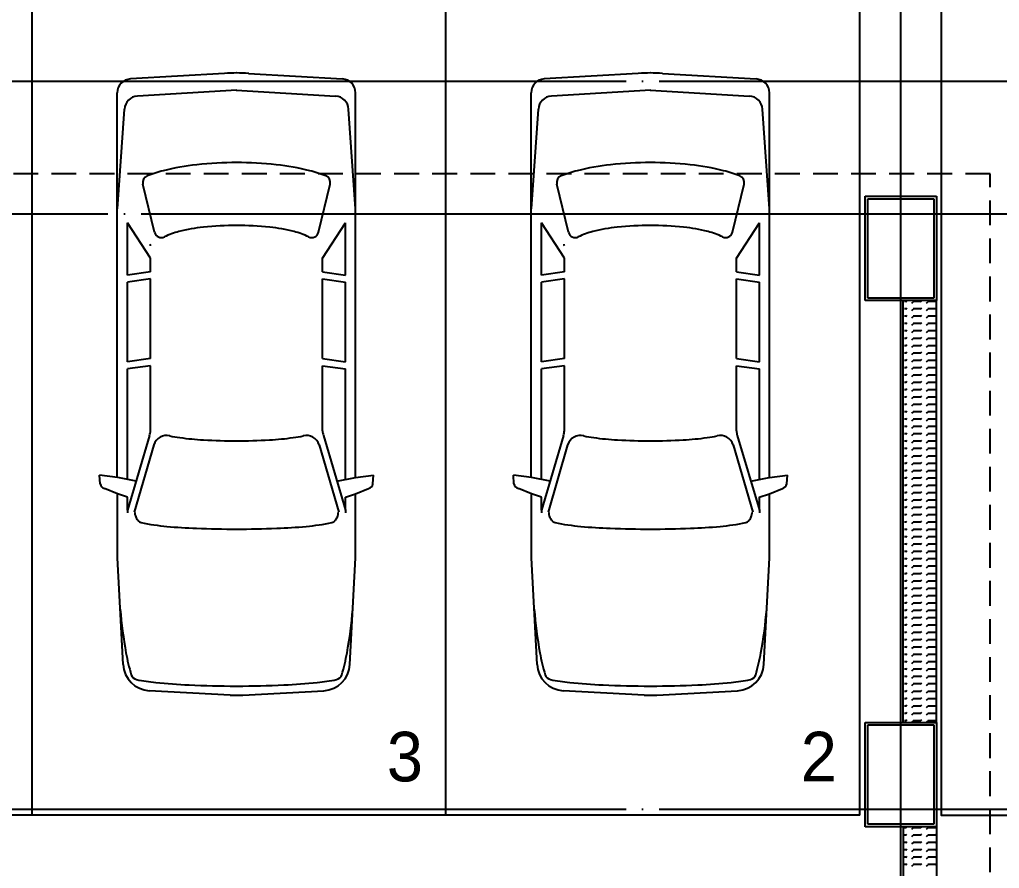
# Model space of a CAD drawing. Header units: millimetres. Extents: x 5537433 to 5830173, y -900794 to -778623.
# Drawn here: x 5556082 to 5562000, y -818173 to -813043 of the extents above; entities that cross this region are included whole.
import ezdxf

# ---------------------------------------------------------------- set-up
doc = ezdxf.new("R2010")
doc.units = ezdxf.units.MM
doc.header["$LTSCALE"] = 100
doc.linetypes.add('CEN', pattern=[62, 60, -1, 0, -1])
doc.linetypes.add('HID', pattern=[2.3, 1.5, -0.8])
doc.layers.get('0').update_dxf_attribs({"linetype": 'CONTINUOUS'})
for name, color, linetype in [('60', 60, 'CONTINUOUS'), ('CEN', 1, 'CEN'), ('COL', 2, 'CONTINUOUS'), ('ETC', 6, 'CONTINUOUS'), ('FIN', 9, 'CONTINUOUS'), ('HAT', 8, 'CONTINUOUS')]:
    doc.layers.add(name, color=color, linetype=linetype)
doc.styles.add('title', font='')
doc.styles.get('title').set_extended_font_data('Gulim')

# ---------------------------------------------------------------- blocks, each defined once
blk = doc.blocks.new('1P-E102')
at = {"color": 0}
for p, q in [((1597.3, 1053.3), (1662.7, 1057.6)), ((1644, 921), (1662.7, 1057.6)), ((1522.3, 921), (1560.5, 1019.6)), ((233, 879.1), (1038.5, 921)), ((1038.5, 921), (1522.3, 921)), ((1495.7, 845.1), (1522.3, 921.1)), ((1617, 780.8), (1643.8, 920.2)), ((1644, 923), (4551.3, 923)), ((3675.9, 921), (4428.3, 869.3)), ((1399, 845.3), (1379.1, 845.3)), ((1398.2, 845.4), (1495.8, 845.4)), ((1962.5, 679), (1398.3, 845.2)), ((1629.2, 845.4), (2464.7, 845.4)), ((2489.7, 672.7), (2464.7, 845.4)), ((2543, 672.7), (2518.1, 845.4)), ((2518.1, 845.4), (3120.1, 845.4)), ((3145.1, 672.7), (3120.1, 845.4)), ((3198.4, 672.7), (3173.5, 845.4)), ((3173.5, 845.4), (3569.8, 845.4)), ((3301.5, 672.7), (3569.8, 845.4)), ((4698.2, 114.8), (4656.1, 824.3)), ((1892.4, 648.1), (1381.7, 795.1)), ((4571, 20.8), (4526.5, 770.2)), ((1, 71.3), (33.2, 681.5)), ((1998.4, 672.7), (2489.7, 672.7)), ((2543, 672.7), (3145.1, 672.7)), ((3198.4, 672.7), (3301.5, 672.7)), ((3497.9, 641.8), (3862.3, 729.7)), ((4571, 25.3), (4526.5, -724.1)), ((1, -25.2), (33.2, -635.5)), ((4698.2, -68.7), (4656.2, -776.2)), ((1892.4, -602.1), (1381.7, -749.1)), ((1962.5, -632.9), (1398.3, -799.2)), ((1998.4, -626.7), (2489.7, -626.7)), ((2489.7, -626.7), (2464.7, -799.3)), ((2543, -626.7), (2518.1, -799.3)), ((2543, -626.7), (3145.1, -626.7)), ((3145.1, -626.7), (3120.1, -799.3)), ((3198.4, -626.7), (3173.5, -799.3)), ((3198.4, -626.7), (3301.5, -626.7)), ((3301.5, -626.7), (3569.8, -799.3)), ((3497.9, -595.8), (3862.3, -683.7)), ((1617, -734.7), (1643.8, -874.2)), ((1399, -799.2), (1379.1, -799.2)), ((1398.2, -799.3), (1495.8, -799.3)), ((1495.7, -799), (1522.3, -875.1)), ((1629.2, -799.3), (2464.7, -799.3)), ((2518.1, -799.3), (3120.1, -799.3)), ((3173.5, -799.3), (3569.8, -799.3)), ((233, -833), (1038.5, -875)), ((1038.5, -875), (1522.3, -875)), ((1522.3, -875), (1560.5, -973.6)), ((1644, -875), (4551.4, -875)), ((1644, -875), (1662.7, -1011.6)), ((3675.9, -875), (4428.3, -823.2)), ((1597.3, -1007.3), (1662.7, -1011.6))]:
    blk.add_line(p, q, dxfattribs=at)
for centre, radius, start, end in [((1610.3, 1002.1), 52.8, 104.23146, 160.67451), ((955.5, -2700.1), 3613.8, 94.84808, 100.11946), ((4551.3, 818), 105, 3.39801, 90), ((244, 668.1), 211.2, 92.98146, 176.37852), ((170, 767.4), 52.8, 106.74446, 168.77996), ((579.6, -594.2), 1474.6, 100.11946, 106.74446), ((4421, 763.9), 105.6, 3.39801, 86.06578), ((1721.6, 459.6), 1634.7, 168.77996, 173.92251), ((2952.9, 395.8), 1684.5, 168.0928, 174.80557), ((1346, 734.7), 42.2, 129.25741, 168.0928), ((1391.2, 679.4), 113.6, 123.46245, 129.25741), ((1391.2, 679.4), 113.6, 108.97193, 123.46245), ((1379.7, 712.8), 78.3, 91.5011, 108.97193), ((1379, 738.1), 52.9, 88.48322, 91.5011), ((1998.4, 778.3), 105.6, 250.15703, 270), ((3394.6, 725.5), 52.8, 270, 283.56317), ((3874.7, 678.4), 52.8, 21.21634, 103.56317), ((2926.4, 310.3), 1070, 14.36141, 21.21634), ((4143.2, 201.7), 4069.9, 173.92251, 177.47477), ((1856.5, 548.8), 105.6, 347.61248, 70.15703), ((3510.2, 590.5), 52.8, 103.56317, 205.6375), ((5455.9, 168.3), 4197.8, 174.80557, 177.8435), ((2888.9, 322.1), 951.4, 167.61248, 172.17939), ((2926.4, 310.3), 594.8, 14.36141, 25.6375), ((2249.6, 137), 1768.6, 6.05386, 14.36141), ((4200, 142), 2274.8, 172.17939, 176.74384), ((2249.6, 137), 1293.4, 6.05386, 14.36141), ((8121.8, 26.3), 8052.4, 177.47477, 180), ((9584.8, 12.8), 8329.6, 177.8435, 179.94512), ((1162, 21.6), 2862.3, 360, 6.05386), ((6339.7, 20.3), 4418, 176.74384, 179.99321), ((1162, 21.6), 2387.1, 0, 6.05386), ((3117, 20.9), 1584, 359.99607, 3.39801), ((950.1, 21.2), 950.4, 176.98145, 180.0271), ((950.1, 24.8), 950.4, 179.9729, 183.01855), ((8121.8, 26.3), 8052.4, 180, 180.03903), ((8121.8, 19.8), 8052.4, 180, 182.52523), ((9584.8, 33.2), 8329.6, 180.05488, 182.1565), ((6339.7, 25.8), 4418, 180.00679, 183.25616), ((1162, 24.4), 2387.1, 353.94614, 360), ((1162, 21.6), 2387.1, 359.97888, 0), ((1162, 24.4), 2862.3, 353.94614, 0), ((1162, 21.6), 2862.3, 359.97888, 0), ((3117, 25.1), 1584, 356.60199, 0.00393), ((5455.9, -122.2), 4197.8, 182.1565, 185.19443), ((4200, -96), 2274.8, 183.25616, 187.82061), ((2249.6, -90.9), 1293.4, 345.63859, 353.94614), ((2249.6, -90.9), 1768.6, 345.63859, 353.94614), ((4143.2, -155.7), 4069.9, 182.52523, 186.07749), ((2888.9, -276), 951.4, 187.82061, 192.38752), ((2926.4, -264.2), 594.8, 334.3625, 345.63859), ((2952.9, -349.8), 1684.5, 185.19443, 191.9072), ((1856.5, -502.8), 105.6, 289.84297, 12.38752), ((1721.6, -413.5), 1634.7, 186.07749, 191.22004), ((3510.2, -544.4), 52.8, 154.3625, 256.43683), ((2926.4, -264.2), 1070, 338.78366, 345.63859), ((244, -622.1), 211.2, 183.62148, 267.01854), ((1998.4, -732.3), 105.6, 90, 109.84297), ((3874.7, -632.3), 52.8, 256.43683, 338.78366), ((170, -721.3), 52.8, 191.22004, 253.25554), ((1346, -688.6), 42.2, 191.9072, 230.74259), ((1391.2, -633.4), 113.6, 230.74259, 236.53755), ((1391.2, -633.4), 113.6, 236.53755, 251.02807), ((4421, -717.9), 105.6, 273.93422, 356.60199), ((579.6, 640.2), 1474.6, 253.25554, 259.88054), ((955.5, 2746.1), 3613.8, 259.88054, 265.15192), ((1379.7, -666.7), 78.3, 251.02807, 268.4989), ((1379, -692.1), 52.9, 268.4989, 271.51678), ((4551.4, -770), 105, 270, 356.60199), ((1610.3, -956.1), 52.8, 199.32549, 255.76854)]:
    blk.add_arc(centre, radius, start, end, dxfattribs=at)

msp = doc.modelspace()

# ---------------------------------------------------------------- linework, layer by layer
for p, q in [((5556157.3, -817851.3), (5556157.3, -812851.3)), ((5558657.3, -817851.3), (5558657.3, -812851.3)), ((5561157.3, -817851.3), (5561157.3, -812851.3)), ((5561157.3, -817851.3), (5553657.3, -817851.3))]:
    msp.add_line(p, q)
msp.add_lwpolyline([(5564148.2, -812851.3), (5561648.2, -812851.3), (5561648.2, -817851.3), (5564148.2, -817851.3)], close=True)
at = {"layer": 'CEN'}
for p, q in [((5561404.8, -824975.8), (5561404.8, -809189.1)), ((5541345.3, -813415.8), (5565002.1, -813415.8)), ((5550615.9, -814215.8), (5565002.1, -814215.8)), ((5541345.3, -817815.8), (5565002.1, -817815.8))]:
    msp.add_line(p, q, dxfattribs=at)
at = {"layer": 'COL'}
for p, q in [((5561204.8, -814125.8), (5561604.8, -814125.8)), ((5561204.8, -814725.8), (5561204.8, -814125.8)), ((5561604.8, -814125.8), (5561604.8, -814725.8)), ((5561604.8, -814725.8), (5561204.8, -814725.8)), ((5561204.8, -817305.8), (5561604.8, -817305.8)), ((5561204.8, -817905.8), (5561204.8, -817305.8)), ((5561604.8, -817305.8), (5561604.8, -817905.8)), ((5561604.8, -817905.8), (5561204.8, -817905.8))]:
    msp.add_line(p, q, dxfattribs=at)
at = {"layer": 'FIN', "linetype": 'HID'}
for p, q in [((5561944.8, -813975.8), (5553629.8, -813975.8)), ((5561944.8, -823255.8), (5561944.8, -813975.8))]:
    msp.add_line(p, q, dxfattribs=at)
at = {"layer": 'FIN'}
for p, q in [((5561189.8, -814110.8), (5561619.8, -814110.8)), ((5561189.8, -814740.8), (5561189.8, -814110.8)), ((5561619.8, -814110.8), (5561619.8, -814740.8)), ((5561619.8, -814740.8), (5561189.8, -814740.8)), ((5561419.8, -817290.8), (5561419.8, -814740.8)), ((5561619.8, -817290.8), (5561619.8, -814740.8)), ((5561189.8, -817290.8), (5561619.8, -817290.8)), ((5561189.8, -817920.8), (5561189.8, -817290.8)), ((5561619.8, -817290.8), (5561619.8, -817920.8)), ((5561619.8, -817920.8), (5561189.8, -817920.8)), ((5561419.8, -817920.8), (5561419.8, -822490.8)), ((5561619.8, -817920.8), (5561619.8, -822490.8))]:
    msp.add_line(p, q, dxfattribs=at)
at = {"layer": 'HAT'}
for p, q in [((5561427.5, -814744.9), (5561434.5, -814744.9)), ((5561434.1, -814747.8), (5561442, -814740)), ((5561470.7, -814755.7), (5561478.6, -814747.8)), ((5561479, -814744.9), (5561523.4, -814744.9)), ((5561523, -814747.8), (5561530.9, -814740)), ((5561559.6, -814755.7), (5561567.5, -814747.8)), ((5561567.9, -814744.9), (5561612.3, -814744.9)), ((5561611.9, -814747.8), (5561619.8, -814740)), ((5561427.5, -814789.4), (5561434.5, -814789.4)), ((5561427.5, -814833.8), (5561434.5, -814833.8)), ((5561434.1, -814792.3), (5561442, -814784.4)), ((5561434.1, -814836.7), (5561442, -814828.9)), ((5561470.7, -814800.1), (5561478.6, -814792.3)), ((5561479, -814789.4), (5561523.4, -814789.4)), ((5561479, -814833.8), (5561523.4, -814833.8)), ((5561523, -814792.3), (5561530.9, -814784.4)), ((5561523, -814836.7), (5561530.9, -814828.9)), ((5561559.6, -814800.1), (5561567.5, -814792.3)), ((5561567.9, -814789.4), (5561612.3, -814789.4)), ((5561567.9, -814833.8), (5561612.3, -814833.8)), ((5561611.9, -814792.3), (5561619.8, -814784.4)), ((5561611.9, -814836.7), (5561619.8, -814828.9)), ((5561427.5, -814878.3), (5561434.5, -814878.3)), ((5561434.1, -814881.2), (5561442, -814873.3)), ((5561470.7, -814844.6), (5561478.6, -814836.7)), ((5561470.7, -814889), (5561478.6, -814881.2)), ((5561479, -814878.3), (5561523.4, -814878.3)), ((5561523, -814881.2), (5561530.9, -814873.3)), ((5561559.6, -814844.6), (5561567.5, -814836.7)), ((5561559.6, -814889), (5561567.5, -814881.2)), ((5561567.9, -814878.3), (5561612.3, -814878.3)), ((5561611.9, -814881.2), (5561619.8, -814873.3)), ((5561427.5, -814922.7), (5561434.5, -814922.7)), ((5561434.1, -814925.6), (5561442, -814917.8)), ((5561470.7, -814933.5), (5561478.6, -814925.6)), ((5561479, -814922.7), (5561523.4, -814922.7)), ((5561523, -814925.6), (5561530.9, -814917.8)), ((5561559.6, -814933.5), (5561567.5, -814925.6)), ((5561567.9, -814922.7), (5561612.3, -814922.7)), ((5561611.9, -814925.6), (5561619.8, -814917.8)), ((5561427.5, -814967.2), (5561434.5, -814967.2)), ((5561427.5, -815011.6), (5561434.5, -815011.6)), ((5561434.1, -814970.1), (5561442, -814962.2)), ((5561434.1, -815014.5), (5561442, -815006.7)), ((5561470.7, -814977.9), (5561478.6, -814970.1)), ((5561479, -814967.2), (5561523.4, -814967.2)), ((5561479, -815011.6), (5561523.4, -815011.6)), ((5561523, -814970.1), (5561530.9, -814962.2)), ((5561523, -815014.5), (5561530.9, -815006.7)), ((5561559.6, -814977.9), (5561567.5, -814970.1)), ((5561567.9, -814967.2), (5561612.3, -814967.2)), ((5561567.9, -815011.6), (5561612.3, -815011.6)), ((5561611.9, -814970.1), (5561619.8, -814962.2)), ((5561611.9, -815014.5), (5561619.8, -815006.7)), ((5561427.5, -815056.1), (5561434.5, -815056.1)), ((5561434.1, -815059), (5561442, -815051.1)), ((5561470.7, -815022.4), (5561478.6, -815014.5)), ((5561470.7, -815066.8), (5561478.6, -815059)), ((5561479, -815056.1), (5561523.4, -815056.1)), ((5561523, -815059), (5561530.9, -815051.1)), ((5561559.6, -815022.4), (5561567.5, -815014.5)), ((5561559.6, -815066.8), (5561567.5, -815059)), ((5561567.9, -815056.1), (5561612.3, -815056.1)), ((5561611.9, -815059), (5561619.8, -815051.1)), ((5561427.5, -815100.5), (5561434.5, -815100.5)), ((5561434.1, -815103.4), (5561442, -815095.6)), ((5561470.7, -815111.3), (5561478.6, -815103.4)), ((5561479, -815100.5), (5561523.4, -815100.5)), ((5561523, -815103.4), (5561530.9, -815095.6)), ((5561559.6, -815111.3), (5561567.5, -815103.4)), ((5561567.9, -815100.5), (5561612.3, -815100.5)), ((5561611.9, -815103.4), (5561619.8, -815095.6)), ((5561427.5, -815145), (5561434.5, -815145)), ((5561427.5, -815189.4), (5561434.5, -815189.4)), ((5561434.1, -815147.9), (5561442, -815140)), ((5561434.1, -815192.3), (5561442, -815184.5)), ((5561470.7, -815155.7), (5561478.6, -815147.9)), ((5561479, -815145), (5561523.4, -815145)), ((5561479, -815189.4), (5561523.4, -815189.4)), ((5561523, -815147.9), (5561530.9, -815140)), ((5561523, -815192.3), (5561530.9, -815184.5)), ((5561559.6, -815155.7), (5561567.5, -815147.9)), ((5561567.9, -815145), (5561612.3, -815145)), ((5561567.9, -815189.4), (5561612.3, -815189.4)), ((5561611.9, -815147.9), (5561619.8, -815140)), ((5561611.9, -815192.3), (5561619.8, -815184.5)), ((5561427.5, -815233.9), (5561434.5, -815233.9)), ((5561434.1, -815236.8), (5561442, -815228.9)), ((5561470.7, -815200.2), (5561478.6, -815192.3)), ((5561470.7, -815244.6), (5561478.6, -815236.8)), ((5561479, -815233.9), (5561523.4, -815233.9)), ((5561523, -815236.8), (5561530.9, -815228.9)), ((5561559.6, -815200.2), (5561567.5, -815192.3)), ((5561559.6, -815244.6), (5561567.5, -815236.8)), ((5561567.9, -815233.9), (5561612.3, -815233.9)), ((5561611.9, -815236.8), (5561619.8, -815228.9)), ((5561427.5, -815278.3), (5561434.5, -815278.3)), ((5561434.1, -815281.2), (5561442, -815273.4)), ((5561470.7, -815289.1), (5561478.6, -815281.2)), ((5561479, -815278.3), (5561523.4, -815278.3)), ((5561523, -815281.2), (5561530.9, -815273.4)), ((5561559.6, -815289.1), (5561567.5, -815281.2)), ((5561567.9, -815278.3), (5561612.3, -815278.3)), ((5561611.9, -815281.2), (5561619.8, -815273.4)), ((5561427.5, -815322.8), (5561434.5, -815322.8)), ((5561427.5, -815367.2), (5561434.5, -815367.2)), ((5561434.1, -815325.7), (5561442, -815317.8)), ((5561434.1, -815370.1), (5561442, -815362.3)), ((5561470.7, -815333.5), (5561478.6, -815325.7)), ((5561479, -815322.8), (5561523.4, -815322.8)), ((5561479, -815367.2), (5561523.4, -815367.2)), ((5561523, -815325.7), (5561530.9, -815317.8)), ((5561523, -815370.1), (5561530.9, -815362.3)), ((5561559.6, -815333.5), (5561567.5, -815325.7)), ((5561567.9, -815322.8), (5561612.3, -815322.8)), ((5561567.9, -815367.2), (5561612.3, -815367.2)), ((5561611.9, -815325.7), (5561619.8, -815317.8)), ((5561611.9, -815370.1), (5561619.8, -815362.3)), ((5561427.5, -815411.7), (5561434.5, -815411.7)), ((5561434.1, -815414.6), (5561442, -815406.7)), ((5561470.7, -815378), (5561478.6, -815370.1)), ((5561470.7, -815422.4), (5561478.6, -815414.6)), ((5561479, -815411.7), (5561523.4, -815411.7)), ((5561523, -815414.6), (5561530.9, -815406.7)), ((5561559.6, -815378), (5561567.5, -815370.1)), ((5561559.6, -815422.4), (5561567.5, -815414.6)), ((5561567.9, -815411.7), (5561612.3, -815411.7)), ((5561611.9, -815414.6), (5561619.8, -815406.7)), ((5561427.5, -815456.1), (5561434.5, -815456.1)), ((5561434.1, -815459), (5561442, -815451.2)), ((5561470.7, -815466.9), (5561478.6, -815459)), ((5561479, -815456.1), (5561523.4, -815456.1)), ((5561523, -815459), (5561530.9, -815451.2)), ((5561559.6, -815466.9), (5561567.5, -815459)), ((5561567.9, -815456.1), (5561612.3, -815456.1)), ((5561611.9, -815459), (5561619.8, -815451.2)), ((5561427.5, -815500.6), (5561434.5, -815500.6)), ((5561427.5, -815545), (5561434.5, -815545)), ((5561434.1, -815503.5), (5561442, -815495.6)), ((5561434.1, -815547.9), (5561442, -815540.1)), ((5561470.7, -815511.3), (5561478.6, -815503.5)), ((5561479, -815500.6), (5561523.4, -815500.6)), ((5561479, -815545), (5561523.4, -815545)), ((5561523, -815503.5), (5561530.9, -815495.6)), ((5561523, -815547.9), (5561530.9, -815540.1)), ((5561559.6, -815511.3), (5561567.5, -815503.5)), ((5561567.9, -815500.6), (5561612.3, -815500.6)), ((5561567.9, -815545), (5561612.3, -815545)), ((5561611.9, -815503.5), (5561619.8, -815495.6)), ((5561611.9, -815547.9), (5561619.8, -815540.1)), ((5561427.5, -815589.5), (5561434.5, -815589.5)), ((5561434.1, -815592.4), (5561442, -815584.5)), ((5561470.7, -815555.8), (5561478.6, -815547.9)), ((5561470.7, -815600.2), (5561478.6, -815592.4)), ((5561479, -815589.5), (5561523.4, -815589.5)), ((5561523, -815592.4), (5561530.9, -815584.5)), ((5561559.6, -815555.8), (5561567.5, -815547.9)), ((5561559.6, -815600.2), (5561567.5, -815592.4)), ((5561567.9, -815589.5), (5561612.3, -815589.5)), ((5561611.9, -815592.4), (5561619.8, -815584.5)), ((5561427.5, -815633.9), (5561434.5, -815633.9)), ((5561434.1, -815636.8), (5561442, -815629)), ((5561470.7, -815644.7), (5561478.6, -815636.8)), ((5561479, -815633.9), (5561523.4, -815633.9)), ((5561523, -815636.8), (5561530.9, -815629)), ((5561559.6, -815644.7), (5561567.5, -815636.8)), ((5561567.9, -815633.9), (5561612.3, -815633.9)), ((5561611.9, -815636.8), (5561619.8, -815629)), ((5561427.5, -815678.4), (5561434.5, -815678.4)), ((5561427.5, -815722.8), (5561434.5, -815722.8)), ((5561434.1, -815681.3), (5561442, -815673.4)), ((5561434.1, -815725.7), (5561442, -815717.9)), ((5561470.7, -815689.1), (5561478.6, -815681.3)), ((5561479, -815678.4), (5561523.4, -815678.4)), ((5561479, -815722.8), (5561523.4, -815722.8)), ((5561523, -815681.3), (5561530.9, -815673.4)), ((5561523, -815725.7), (5561530.9, -815717.9)), ((5561559.6, -815689.1), (5561567.5, -815681.3)), ((5561567.9, -815678.4), (5561612.3, -815678.4)), ((5561567.9, -815722.8), (5561612.3, -815722.8)), ((5561611.9, -815681.3), (5561619.8, -815673.4)), ((5561611.9, -815725.7), (5561619.8, -815717.9)), ((5561427.5, -815767.3), (5561434.5, -815767.3)), ((5561434.1, -815770.2), (5561442, -815762.3)), ((5561470.7, -815733.6), (5561478.6, -815725.7)), ((5561470.7, -815778), (5561478.6, -815770.2)), ((5561479, -815767.3), (5561523.4, -815767.3)), ((5561523, -815770.2), (5561530.9, -815762.3)), ((5561559.6, -815733.6), (5561567.5, -815725.7)), ((5561559.6, -815778), (5561567.5, -815770.2)), ((5561567.9, -815767.3), (5561612.3, -815767.3)), ((5561611.9, -815770.2), (5561619.8, -815762.3)), ((5561427.5, -815811.7), (5561434.5, -815811.7)), ((5561434.1, -815814.6), (5561442, -815806.8)), ((5561470.7, -815822.5), (5561478.6, -815814.6)), ((5561479, -815811.7), (5561523.4, -815811.7)), ((5561523, -815814.6), (5561530.9, -815806.8)), ((5561559.6, -815822.5), (5561567.5, -815814.6)), ((5561567.9, -815811.7), (5561612.3, -815811.7)), ((5561611.9, -815814.6), (5561619.8, -815806.8)), ((5561427.5, -815856.2), (5561434.5, -815856.2)), ((5561427.5, -815900.6), (5561434.5, -815900.6)), ((5561434.1, -815859.1), (5561442, -815851.2)), ((5561434.1, -815903.5), (5561442, -815895.7)), ((5561470.7, -815866.9), (5561478.6, -815859.1)), ((5561479, -815856.2), (5561523.4, -815856.2)), ((5561479, -815900.6), (5561523.4, -815900.6)), ((5561523, -815859.1), (5561530.9, -815851.2)), ((5561523, -815903.5), (5561530.9, -815895.7)), ((5561559.6, -815866.9), (5561567.5, -815859.1)), ((5561567.9, -815856.2), (5561612.3, -815856.2)), ((5561567.9, -815900.6), (5561612.3, -815900.6)), ((5561611.9, -815859.1), (5561619.8, -815851.2)), ((5561611.9, -815903.5), (5561619.8, -815895.7)), ((5561427.5, -815945.1), (5561434.5, -815945.1)), ((5561434.1, -815948), (5561442, -815940.1)), ((5561470.7, -815911.4), (5561478.6, -815903.5)), ((5561470.7, -815955.8), (5561478.6, -815948)), ((5561479, -815945.1), (5561523.4, -815945.1)), ((5561523, -815948), (5561530.9, -815940.1)), ((5561559.6, -815911.4), (5561567.5, -815903.5)), ((5561559.6, -815955.8), (5561567.5, -815948)), ((5561567.9, -815945.1), (5561612.3, -815945.1)), ((5561611.9, -815948), (5561619.8, -815940.1)), ((5561427.5, -815989.5), (5561434.5, -815989.5)), ((5561434.1, -815992.4), (5561442, -815984.6)), ((5561470.7, -816000.3), (5561478.6, -815992.4)), ((5561479, -815989.5), (5561523.4, -815989.5)), ((5561523, -815992.4), (5561530.9, -815984.6)), ((5561559.6, -816000.3), (5561567.5, -815992.4)), ((5561567.9, -815989.5), (5561612.3, -815989.5)), ((5561611.9, -815992.4), (5561619.8, -815984.6)), ((5561427.5, -816034), (5561434.5, -816034)), ((5561434.1, -816036.9), (5561442, -816029)), ((5561434.1, -816081.3), (5561442, -816073.5)), ((5561470.7, -816044.7), (5561478.6, -816036.9)), ((5561479, -816034), (5561523.4, -816034)), ((5561523, -816036.9), (5561530.9, -816029)), ((5561523, -816081.3), (5561530.9, -816073.5)), ((5561559.6, -816044.7), (5561567.5, -816036.9)), ((5561567.9, -816034), (5561612.3, -816034)), ((5561611.9, -816036.9), (5561619.8, -816029)), ((5561611.9, -816081.3), (5561619.8, -816073.5)), ((5561427.5, -816078.4), (5561434.5, -816078.4)), ((5561427.5, -816122.9), (5561434.5, -816122.9)), ((5561434.1, -816125.8), (5561442, -816117.9)), ((5561470.7, -816089.2), (5561478.6, -816081.3)), ((5561470.7, -816133.6), (5561478.6, -816125.8)), ((5561479, -816078.4), (5561523.4, -816078.4)), ((5561479, -816122.9), (5561523.4, -816122.9)), ((5561523, -816125.8), (5561530.9, -816117.9)), ((5561559.6, -816089.2), (5561567.5, -816081.3)), ((5561559.6, -816133.6), (5561567.5, -816125.8)), ((5561567.9, -816078.4), (5561612.3, -816078.4)), ((5561567.9, -816122.9), (5561612.3, -816122.9)), ((5561611.9, -816125.8), (5561619.8, -816117.9)), ((5561427.5, -816167.3), (5561434.5, -816167.3)), ((5561434.1, -816170.2), (5561442, -816162.4)), ((5561470.7, -816178.1), (5561478.6, -816170.2)), ((5561479, -816167.3), (5561523.4, -816167.3)), ((5561523, -816170.2), (5561530.9, -816162.4)), ((5561559.6, -816178.1), (5561567.5, -816170.2)), ((5561567.9, -816167.3), (5561612.3, -816167.3)), ((5561611.9, -816170.2), (5561619.8, -816162.4)), ((5561427.5, -816211.8), (5561434.5, -816211.8)), ((5561434.1, -816214.7), (5561442, -816206.8)), ((5561434.1, -816259.1), (5561442, -816251.3)), ((5561470.7, -816222.5), (5561478.6, -816214.7)), ((5561479, -816211.8), (5561523.4, -816211.8)), ((5561523, -816214.7), (5561530.9, -816206.8)), ((5561523, -816259.1), (5561530.9, -816251.3)), ((5561559.6, -816222.5), (5561567.5, -816214.7)), ((5561567.9, -816211.8), (5561612.3, -816211.8)), ((5561611.9, -816214.7), (5561619.8, -816206.8)), ((5561611.9, -816259.1), (5561619.8, -816251.3)), ((5561427.5, -816256.2), (5561434.5, -816256.2)), ((5561427.5, -816300.7), (5561434.5, -816300.7)), ((5561434.1, -816303.6), (5561442, -816295.7)), ((5561470.7, -816267), (5561478.6, -816259.1)), ((5561470.7, -816311.4), (5561478.6, -816303.6)), ((5561479, -816256.2), (5561523.4, -816256.2)), ((5561479, -816300.7), (5561523.4, -816300.7)), ((5561523, -816303.6), (5561530.9, -816295.7)), ((5561559.6, -816267), (5561567.5, -816259.1)), ((5561559.6, -816311.4), (5561567.5, -816303.6)), ((5561567.9, -816256.2), (5561612.3, -816256.2)), ((5561567.9, -816300.7), (5561612.3, -816300.7)), ((5561611.9, -816303.6), (5561619.8, -816295.7)), ((5561427.5, -816345.1), (5561434.5, -816345.1)), ((5561434.1, -816348), (5561442, -816340.2)), ((5561470.7, -816355.9), (5561478.6, -816348)), ((5561479, -816345.1), (5561523.4, -816345.1)), ((5561523, -816348), (5561530.9, -816340.2)), ((5561559.6, -816355.9), (5561567.5, -816348)), ((5561567.9, -816345.1), (5561612.3, -816345.1)), ((5561611.9, -816348), (5561619.8, -816340.2)), ((5561427.5, -816389.6), (5561434.5, -816389.6)), ((5561434.1, -816392.5), (5561442, -816384.6)), ((5561434.1, -816436.9), (5561442, -816429.1)), ((5561470.7, -816400.3), (5561478.6, -816392.5)), ((5561479, -816389.6), (5561523.4, -816389.6)), ((5561523, -816392.5), (5561530.9, -816384.6)), ((5561523, -816436.9), (5561530.9, -816429.1)), ((5561559.6, -816400.3), (5561567.5, -816392.5)), ((5561567.9, -816389.6), (5561612.3, -816389.6)), ((5561611.9, -816392.5), (5561619.8, -816384.6)), ((5561611.9, -816436.9), (5561619.8, -816429.1)), ((5561427.5, -816434), (5561434.5, -816434)), ((5561427.5, -816478.5), (5561434.5, -816478.5)), ((5561434.1, -816481.4), (5561442, -816473.5)), ((5561470.7, -816444.8), (5561478.6, -816436.9)), ((5561470.7, -816489.2), (5561478.6, -816481.4)), ((5561479, -816434), (5561523.4, -816434)), ((5561479, -816478.5), (5561523.4, -816478.5)), ((5561523, -816481.4), (5561530.9, -816473.5)), ((5561559.6, -816444.8), (5561567.5, -816436.9)), ((5561559.6, -816489.2), (5561567.5, -816481.4)), ((5561567.9, -816434), (5561612.3, -816434)), ((5561567.9, -816478.5), (5561612.3, -816478.5)), ((5561611.9, -816481.4), (5561619.8, -816473.5)), ((5561427.5, -816522.9), (5561434.5, -816522.9)), ((5561434.1, -816525.8), (5561442, -816518)), ((5561470.7, -816533.7), (5561478.6, -816525.8)), ((5561479, -816522.9), (5561523.4, -816522.9)), ((5561523, -816525.8), (5561530.9, -816518)), ((5561559.6, -816533.7), (5561567.5, -816525.8)), ((5561567.9, -816522.9), (5561612.3, -816522.9)), ((5561611.9, -816525.8), (5561619.8, -816518)), ((5561427.5, -816567.4), (5561434.5, -816567.4)), ((5561434.1, -816570.3), (5561442, -816562.4)), ((5561434.1, -816614.7), (5561442, -816606.9)), ((5561470.7, -816578.1), (5561478.6, -816570.3)), ((5561479, -816567.4), (5561523.4, -816567.4)), ((5561523, -816570.3), (5561530.9, -816562.4)), ((5561523, -816614.7), (5561530.9, -816606.9)), ((5561559.6, -816578.1), (5561567.5, -816570.3)), ((5561567.9, -816567.4), (5561612.3, -816567.4)), ((5561611.9, -816570.3), (5561619.8, -816562.4)), ((5561611.9, -816614.7), (5561619.8, -816606.9)), ((5561427.5, -816611.8), (5561434.5, -816611.8)), ((5561427.5, -816656.3), (5561434.5, -816656.3)), ((5561434.1, -816659.2), (5561442, -816651.3)), ((5561470.7, -816622.6), (5561478.6, -816614.7)), ((5561470.7, -816667), (5561478.6, -816659.2)), ((5561479, -816611.8), (5561523.4, -816611.8)), ((5561479, -816656.3), (5561523.4, -816656.3)), ((5561523, -816659.2), (5561530.9, -816651.3)), ((5561559.6, -816622.6), (5561567.5, -816614.7)), ((5561559.6, -816667), (5561567.5, -816659.2)), ((5561567.9, -816611.8), (5561612.3, -816611.8)), ((5561567.9, -816656.3), (5561612.3, -816656.3)), ((5561611.9, -816659.2), (5561619.8, -816651.3)), ((5561427.5, -816700.7), (5561434.5, -816700.7)), ((5561434.1, -816703.6), (5561442, -816695.8)), ((5561470.7, -816711.5), (5561478.6, -816703.6)), ((5561479, -816700.7), (5561523.4, -816700.7)), ((5561523, -816703.6), (5561530.9, -816695.8)), ((5561559.6, -816711.5), (5561567.5, -816703.6)), ((5561567.9, -816700.7), (5561612.3, -816700.7)), ((5561611.9, -816703.6), (5561619.8, -816695.8)), ((5561427.5, -816745.2), (5561434.5, -816745.2)), ((5561434.1, -816748.1), (5561442, -816740.2)), ((5561434.1, -816792.5), (5561442, -816784.7)), ((5561470.7, -816755.9), (5561478.6, -816748.1)), ((5561479, -816745.2), (5561523.4, -816745.2)), ((5561523, -816748.1), (5561530.9, -816740.2)), ((5561523, -816792.5), (5561530.9, -816784.7)), ((5561559.6, -816755.9), (5561567.5, -816748.1)), ((5561567.9, -816745.2), (5561612.3, -816745.2)), ((5561611.9, -816748.1), (5561619.8, -816740.2)), ((5561611.9, -816792.5), (5561619.8, -816784.7)), ((5561427.5, -816789.6), (5561434.5, -816789.6)), ((5561427.5, -816834.1), (5561434.5, -816834.1)), ((5561434.1, -816837), (5561442, -816829.1)), ((5561470.7, -816800.4), (5561478.6, -816792.5)), ((5561470.7, -816844.8), (5561478.6, -816837)), ((5561479, -816789.6), (5561523.4, -816789.6)), ((5561479, -816834.1), (5561523.4, -816834.1)), ((5561523, -816837), (5561530.9, -816829.1)), ((5561559.6, -816800.4), (5561567.5, -816792.5)), ((5561559.6, -816844.8), (5561567.5, -816837)), ((5561567.9, -816789.6), (5561612.3, -816789.6)), ((5561567.9, -816834.1), (5561612.3, -816834.1)), ((5561611.9, -816837), (5561619.8, -816829.1)), ((5561427.5, -816878.5), (5561434.5, -816878.5)), ((5561434.1, -816881.4), (5561442, -816873.6)), ((5561470.7, -816889.3), (5561478.6, -816881.4)), ((5561479, -816878.5), (5561523.4, -816878.5)), ((5561523, -816881.4), (5561530.9, -816873.6)), ((5561559.6, -816889.3), (5561567.5, -816881.4)), ((5561567.9, -816878.5), (5561612.3, -816878.5)), ((5561611.9, -816881.4), (5561619.8, -816873.6)), ((5561427.5, -816923), (5561434.5, -816923)), ((5561434.1, -816925.9), (5561442, -816918)), ((5561434.1, -816970.3), (5561442, -816962.5)), ((5561470.7, -816933.7), (5561478.6, -816925.9)), ((5561479, -816923), (5561523.4, -816923)), ((5561523, -816925.9), (5561530.9, -816918)), ((5561523, -816970.3), (5561530.9, -816962.5)), ((5561559.6, -816933.7), (5561567.5, -816925.9)), ((5561567.9, -816923), (5561612.3, -816923)), ((5561611.9, -816925.9), (5561619.8, -816918)), ((5561611.9, -816970.3), (5561619.8, -816962.5)), ((5561427.5, -816967.4), (5561434.5, -816967.4)), ((5561427.5, -817011.9), (5561434.5, -817011.9)), ((5561434.1, -817014.8), (5561442, -817006.9)), ((5561470.7, -816978.2), (5561478.6, -816970.3)), ((5561470.7, -817022.6), (5561478.6, -817014.8)), ((5561479, -816967.4), (5561523.4, -816967.4)), ((5561479, -817011.9), (5561523.4, -817011.9)), ((5561523, -817014.8), (5561530.9, -817006.9)), ((5561559.6, -816978.2), (5561567.5, -816970.3)), ((5561559.6, -817022.6), (5561567.5, -817014.8)), ((5561567.9, -816967.4), (5561612.3, -816967.4)), ((5561567.9, -817011.9), (5561612.3, -817011.9)), ((5561611.9, -817014.8), (5561619.8, -817006.9)), ((5561427.5, -817056.3), (5561434.5, -817056.3)), ((5561434.1, -817059.2), (5561442, -817051.4)), ((5561470.7, -817067.1), (5561478.6, -817059.2)), ((5561479, -817056.3), (5561523.4, -817056.3)), ((5561523, -817059.2), (5561530.9, -817051.4)), ((5561559.6, -817067.1), (5561567.5, -817059.2)), ((5561567.9, -817056.3), (5561612.3, -817056.3)), ((5561611.9, -817059.2), (5561619.8, -817051.4)), ((5561427.5, -817100.8), (5561434.5, -817100.8)), ((5561434.1, -817103.7), (5561442, -817095.8)), ((5561434.1, -817148.1), (5561442, -817140.3)), ((5561470.7, -817111.5), (5561478.6, -817103.7)), ((5561479, -817100.8), (5561523.4, -817100.8)), ((5561523, -817103.7), (5561530.9, -817095.8)), ((5561523, -817148.1), (5561530.9, -817140.3)), ((5561559.6, -817111.5), (5561567.5, -817103.7)), ((5561567.9, -817100.8), (5561612.3, -817100.8)), ((5561611.9, -817103.7), (5561619.8, -817095.8)), ((5561611.9, -817148.1), (5561619.8, -817140.3)), ((5561427.5, -817145.2), (5561434.5, -817145.2)), ((5561427.5, -817189.7), (5561434.5, -817189.7)), ((5561434.1, -817192.6), (5561442, -817184.7)), ((5561470.7, -817156), (5561478.6, -817148.1)), ((5561470.7, -817200.4), (5561478.6, -817192.6)), ((5561479, -817145.2), (5561523.4, -817145.2)), ((5561479, -817189.7), (5561523.4, -817189.7)), ((5561523, -817192.6), (5561530.9, -817184.7)), ((5561559.6, -817156), (5561567.5, -817148.1)), ((5561559.6, -817200.4), (5561567.5, -817192.6)), ((5561567.9, -817145.2), (5561612.3, -817145.2)), ((5561567.9, -817189.7), (5561612.3, -817189.7)), ((5561611.9, -817192.6), (5561619.8, -817184.7)), ((5561427.5, -817234.1), (5561434.5, -817234.1)), ((5561434.1, -817237), (5561442, -817229.2)), ((5561470.7, -817244.9), (5561478.6, -817237)), ((5561479, -817234.1), (5561523.4, -817234.1)), ((5561523, -817237), (5561530.9, -817229.2)), ((5561559.6, -817244.9), (5561567.5, -817237)), ((5561567.9, -817234.1), (5561612.3, -817234.1)), ((5561611.9, -817237), (5561619.8, -817229.2)), ((5561427.5, -817278.6), (5561434.5, -817278.6)), ((5561434.1, -817281.5), (5561442, -817273.6)), ((5561470.7, -817289.3), (5561478.6, -817281.5)), ((5561479, -817278.6), (5561523.4, -817278.6)), ((5561523, -817281.5), (5561530.9, -817273.6)), ((5561559.6, -817289.3), (5561567.5, -817281.5)), ((5561567.9, -817278.6), (5561612.3, -817278.6)), ((5561611.9, -817281.5), (5561619.8, -817273.6)), ((5561427.5, -817925.7), (5561434.5, -817925.7)), ((5561427.5, -817970.2), (5561434.5, -817970.2)), ((5561434.1, -817928.7), (5561442, -817920.8)), ((5561434.1, -817973.1), (5561442, -817965.3)), ((5561470.7, -817936.5), (5561478.6, -817928.7)), ((5561479, -817925.7), (5561523.4, -817925.7)), ((5561479, -817970.2), (5561523.4, -817970.2)), ((5561523, -817928.7), (5561530.9, -817920.8)), ((5561523, -817973.1), (5561530.9, -817965.3)), ((5561559.6, -817936.5), (5561567.5, -817928.7)), ((5561567.9, -817925.7), (5561612.3, -817925.7)), ((5561567.9, -817970.2), (5561612.3, -817970.2)), ((5561611.9, -817928.7), (5561619.8, -817920.8)), ((5561611.9, -817973.1), (5561619.8, -817965.3)), ((5561427.5, -818014.6), (5561434.5, -818014.6)), ((5561434.1, -818017.6), (5561442, -818009.7)), ((5561470.7, -817981), (5561478.6, -817973.1)), ((5561470.7, -818025.4), (5561478.6, -818017.6)), ((5561479, -818014.6), (5561523.4, -818014.6)), ((5561523, -818017.6), (5561530.9, -818009.7)), ((5561559.6, -817981), (5561567.5, -817973.1)), ((5561559.6, -818025.4), (5561567.5, -818017.6)), ((5561567.9, -818014.6), (5561612.3, -818014.6)), ((5561611.9, -818017.6), (5561619.8, -818009.7)), ((5561427.5, -818059.1), (5561434.5, -818059.1)), ((5561434.1, -818062), (5561442, -818054.2)), ((5561470.7, -818069.9), (5561478.6, -818062)), ((5561479, -818059.1), (5561523.4, -818059.1)), ((5561523, -818062), (5561530.9, -818054.2)), ((5561559.6, -818069.9), (5561567.5, -818062)), ((5561567.9, -818059.1), (5561612.3, -818059.1)), ((5561611.9, -818062), (5561619.8, -818054.2)), ((5561427.5, -818103.5), (5561434.5, -818103.5)), ((5561427.5, -818148), (5561434.5, -818148)), ((5561434.1, -818106.5), (5561442, -818098.6)), ((5561434.1, -818150.9), (5561442, -818143.1)), ((5561470.7, -818114.3), (5561478.6, -818106.5)), ((5561479, -818103.5), (5561523.4, -818103.5)), ((5561479, -818148), (5561523.4, -818148)), ((5561523, -818106.5), (5561530.9, -818098.6)), ((5561523, -818150.9), (5561530.9, -818143.1)), ((5561559.6, -818114.3), (5561567.5, -818106.5)), ((5561567.9, -818103.5), (5561612.3, -818103.5)), ((5561567.9, -818148), (5561612.3, -818148)), ((5561611.9, -818106.5), (5561619.8, -818098.6)), ((5561611.9, -818150.9), (5561619.8, -818143.1)), ((5561470.7, -818158.8), (5561478.6, -818150.9)), ((5561559.6, -818158.8), (5561567.5, -818150.9))]:
    msp.add_line(p, q, dxfattribs=at)

# ---------------------------------------------------------------- block references
at = {"layer": 'ETC', "linetype": 'Continuous', "xscale": 0.7999999998137355, "yscale": 0.7999999998137355, "zscale": 0.7999999998137355, "rotation": 90}
for p in [(5557410.9, -817126.2), (5559910.9, -817126.2)]:
    msp.add_blockref('1P-E102', p, dxfattribs=at)

# ---------------------------------------------------------------- texts
at = {"layer": '60', "color": 60, "style": 'title'}
for s, p in [('3', (5558300.5, -817647.1)), ('2', (5560800.5, -817647.1))]:
    msp.add_text(s, height=300, dxfattribs=at).set_placement(p)

doc.saveas('drawing.dxf')
